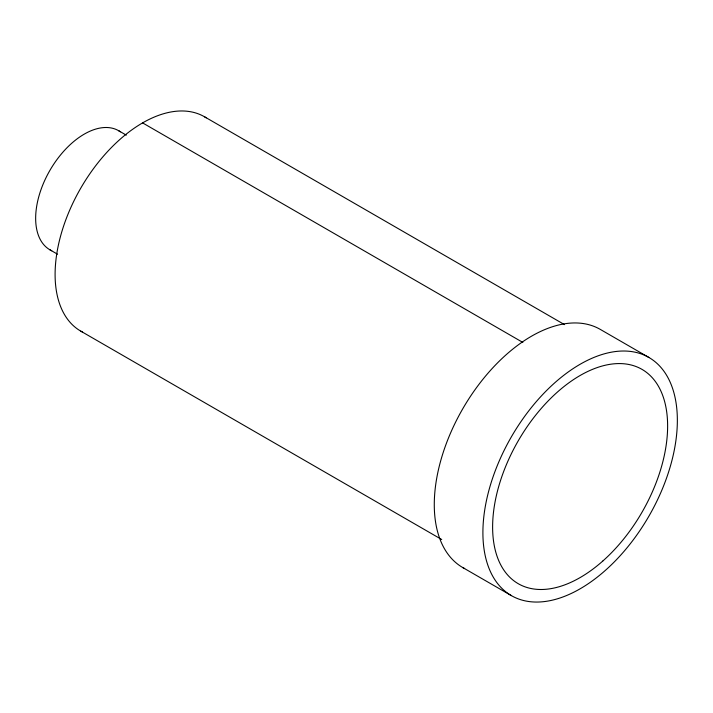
<?xml version="1.0" encoding="UTF-8"?>
<svg xmlns="http://www.w3.org/2000/svg" width="713" height="713" viewBox="0 0 713 713"><rect width="100%" height="100%" fill="white"/><g stroke="black" fill="none" stroke-linecap="round" stroke-linejoin="round"><path stroke-width="1.07" d="M648.875 357.454A137.502 79.384 -60 0 0 486.213 501.702A137.502 79.384 -60 0 0 605.284 570.453A137.502 79.384 -60 0 0 648.875 357.454L600.257 329.388A137.502 79.384 -60 0 0 461.828 410.403A137.502 79.384 -60 0 0 464.662 568.591M204.479 116.763L564.509 324.629M142.6 122.894L522.843 342.427M118.634 130.711L126.29 135.131M49.892 249.791L57.539 254.211M80.721 331.108L441.721 539.518M462.755 567.548L511.373 595.613M82.539 332.089A123.75 71.452 -60 0 1 80.721 188.214A123.75 71.452 -60 0 1 206.235 117.841M51.728 250.744A68.751 39.696 -60 0 1 49.892 170.407A68.751 39.696 -60 0 1 120.381 131.825M602.77 561.06A123.75 71.452 -60 0 0 641.994 369.37A123.75 71.452 -60 0 0 495.597 499.18A123.75 71.452 -60 0 0 602.77 561.06"/></g></svg>
